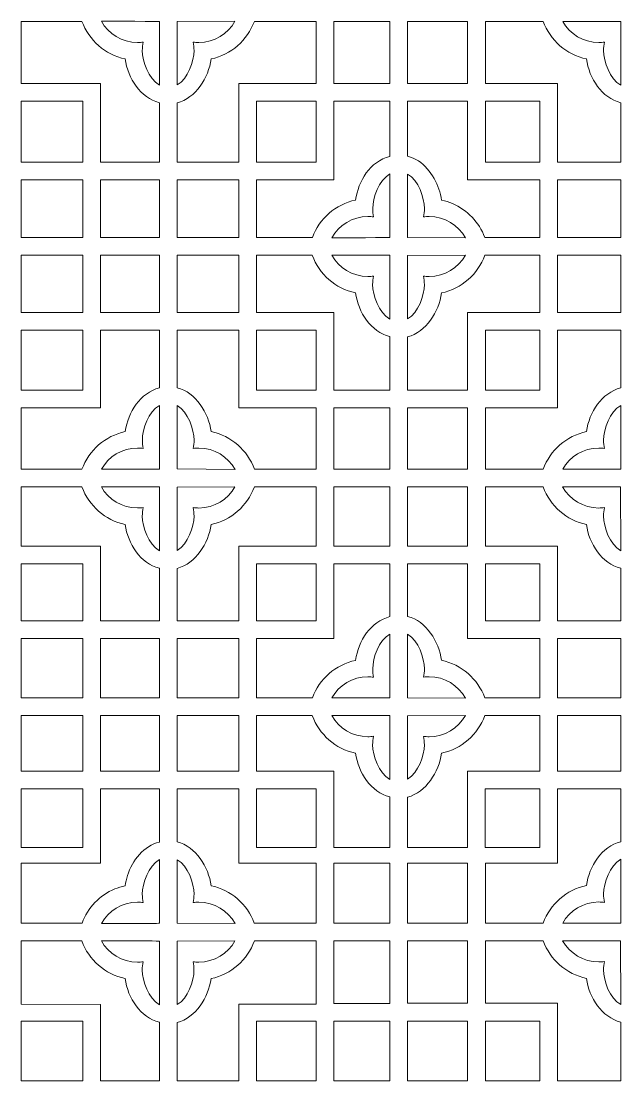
# Model space of a CAD drawing. Header units: centimetres. Extents: x -107 to 107, y -90 to 90.
# Drawn here: x 3.9 to 54.6, y -90.3 to -0.8 of the extents above; entities that cross this region are included whole.
import ezdxf

# ---------------------------------------------------------------- set-up
doc = ezdxf.new("R2010")
doc.units = ezdxf.units.CM
doc.header["$MEASUREMENT"] = 0
doc.layers.add('layer 1', color=7, linetype='Continuous')

msp = doc.modelspace()

# ---------------------------------------------------------------- linework, layer by layer
at = {"layer": 'layer 1', "color": 142, "lineweight": 9}
for points in [[(30.29266, -6.02659), (35.02568, -6.02659), (35.02568, -0.78161), (30.29266, -0.78161), (30.29266, -6.02659)], [(36.52558, -6.02686), (41.6001, -6.02686), (41.6001, -0.7817), (36.52558, -0.7817), (36.52558, -6.02686)], [(3.86762, -12.66977), (9.07476, -12.66977), (9.07476, -7.52691), (3.86762, -7.52691), (3.86762, -12.66977)], [(23.75954, -12.66977), (28.79382, -12.66977), (28.79382, -7.52765), (23.75954, -7.52765), (23.75954, -12.66977)], [(43.10045, -12.66985), (47.69481, -12.66985), (47.69481, -7.52755), (43.10045, -7.52755), (43.10045, -12.66985)], [(3.86762, -19.03969), (9.0721, -19.03969), (9.0721, -14.16947), (3.86762, -14.16947), (3.86762, -19.03969)], [(10.57866, -19.04077), (15.54996, -19.04077), (15.54996, -14.16947), (10.57866, -14.16947), (10.57866, -19.04077)], [(17.05002, -19.03945), (22.25914, -19.03945), (22.25914, -14.16947), (17.05002, -14.16947), (17.05002, -19.03945)], [(49.20138, -19.03969), (54.54672, -19.03969), (54.54672, -14.16947), (49.20138, -14.16947), (49.20138, -19.03969)], [(3.86762, -25.37309), (9.0721, -25.37309), (9.0721, -20.53961), (3.86762, -20.53961), (3.86762, -25.37309)], [(10.57505, -25.37361), (15.54951, -25.37361), (15.54951, -20.53907), (10.57505, -20.53907), (10.57505, -25.37361)], [(17.05002, -25.37309), (22.2545, -25.37309), (22.2545, -20.53961), (17.05002, -20.53961), (17.05002, -25.37309)], [(49.20138, -25.37309), (54.54646, -25.37309), (54.54646, -20.54033), (49.20138, -20.54033), (49.20138, -25.37309)], [(3.86762, -31.9471), (9.0721, -31.9471), (9.0721, -26.87268), (3.86762, -26.87268), (3.86762, -31.9471)], [(23.76106, -31.9465), (28.79306, -31.9465), (28.79306, -26.87242), (23.76106, -26.87242), (23.76106, -31.9465)], [(43.10044, -31.94638), (47.69482, -31.94638), (47.69482, -26.87266), (43.10044, -26.87266), (43.10044, -31.94638)], [(30.29319, -38.62521), (35.02563, -38.62521), (35.02563, -33.44775), (30.29319, -33.44775), (30.29319, -38.62521)], [(36.53255, -38.62521), (41.60081, -38.62521), (41.60081, -33.44665), (36.53255, -33.44665), (36.53255, -38.62521)], [(30.29373, -45.12909), (35.02563, -45.12909), (35.02563, -40.12483), (30.29373, -40.12483), (30.29373, -45.12909)], [(36.52559, -45.12909), (41.60009, -45.12909), (41.60009, -40.12325), (36.52559, -40.12325), (36.52559, -45.12909)], [(3.86762, -51.43531), (9.0721, -51.43531), (9.0721, -46.62871), (3.86762, -46.62871), (3.86762, -51.43531)], [(23.76106, -51.43604), (28.79434, -51.43604), (28.79434, -46.63014), (23.76106, -46.63014), (23.76106, -51.43604)], [(43.10045, -51.43531), (47.69753, -51.43531), (47.69753, -46.62887), (43.10045, -46.62887), (43.10045, -51.43531)], [(3.86762, -57.94188), (9.0721, -57.94188), (9.0721, -52.93816), (3.86762, -52.93816), (3.86762, -57.94188)], [(10.57866, -57.94188), (15.54996, -57.94188), (15.54996, -52.93494), (10.57866, -52.93494), (10.57866, -57.94188)], [(17.05002, -57.94402), (22.2591, -57.94402), (22.2591, -52.9355), (17.05002, -52.9355), (17.05002, -57.94402)], [(49.20138, -57.94402), (54.5469, -57.94402), (54.5469, -52.9355), (49.20138, -52.9355), (49.20138, -57.94402)], [(3.86762, -64.13262), (9.0721, -64.13262), (9.0721, -59.4415), (3.86762, -59.4415), (3.86762, -64.13262)], [(10.57475, -64.13208), (15.55023, -64.13208), (15.55023, -59.4415), (10.57475, -59.4415), (10.57475, -64.13208)], [(17.05002, -64.13211), (22.25906, -64.13211), (22.25906, -59.44203), (17.05002, -59.44203), (17.05002, -64.13211)], [(49.20138, -64.13291), (54.5469, -64.13291), (54.5469, -59.44149), (49.20138, -59.44149), (49.20138, -64.13291)], [(3.86789, -70.60481), (9.07209, -70.60481), (9.07209, -65.63223), (3.86789, -65.63223), (3.86789, -70.60481)], [(23.76106, -70.60488), (28.79434, -70.60488), (28.79434, -65.63224), (23.76106, -65.63224), (23.76106, -70.60488)], [(43.10019, -70.6038), (47.69481, -70.6038), (47.69481, -65.63208), (43.10019, -65.63208), (43.10019, -70.6038)], [(30.29318, -76.98231), (35.02602, -76.98231), (35.02602, -71.90451), (30.29318, -71.90451), (30.29318, -76.98231)], [(36.52612, -76.98246), (41.6001, -76.98246), (41.6001, -71.90462), (36.52612, -71.90462), (36.52612, -76.98246)], [(30.29319, -83.76365), (35.02601, -83.76365), (35.02601, -78.47855), (30.29319, -78.47855), (30.29319, -83.76365)], [(36.52558, -83.76242), (41.6001, -83.76242), (41.6001, -78.48208), (36.52558, -78.48208), (36.52558, -83.76242)], [(3.86682, -90.31034), (9.0721, -90.31034), (9.0721, -85.26322), (3.86682, -85.26322), (3.86682, -90.31034)], [(23.76106, -90.3098), (28.79434, -90.3098), (28.79434, -85.26258), (23.76106, -85.26258), (23.76106, -90.3098)], [(30.29319, -90.30926), (35.02601, -90.30926), (35.02601, -85.2623), (30.29319, -85.2623), (30.29319, -90.30926)], [(36.52612, -90.31034), (41.6001, -90.31034), (41.6001, -85.26312), (36.52612, -85.26312), (36.52612, -90.31034)], [(43.10057, -90.30926), (47.69481, -90.30926), (47.69481, -85.26258), (43.10057, -85.26258), (43.10057, -90.30926)]]:
    msp.add_lwpolyline(points, close=True, dxfattribs=at)
for points, knots in [([(15.55286, -7.64858), (13.94534, -7.23145), (12.88802, -5.61151), (12.65101, -3.95107), (12.65101, -3.95107), (10.96035, -3.59134), (9.58563, -2.37724), (9.00065, -0.78197), (9.00065, -0.78197), (9.00065, -0.78197), (3.86762, -0.78197), (3.86762, -0.78197), (3.86762, -0.78197), (3.86762, -0.78197), (3.86762, -6.02686), (3.86762, -6.02686), (3.86762, -6.02686), (3.86762, -6.02686), (10.5701, -6.02723), (10.5701, -6.02723), (10.5701, -6.02723), (10.5701, -6.02723), (10.57504, -12.66959), (10.57504, -12.66959), (10.57504, -12.66959), (10.57504, -12.66959), (15.55051, -12.66959), (15.55051, -12.66959), (15.55051, -12.66959), (15.55051, -12.66959), (15.55286, -7.64858), (15.55286, -7.64858)], [0, 0, 0, 0, 0.11111111, 0.11111111, 0.11111111, 0.11111111, 0.22222222, 0.22222222, 0.22222222, 0.22222222, 0.33333333, 0.33333333, 0.33333333, 0.33333333, 0.44444444, 0.44444444, 0.44444444, 0.44444444, 0.55555556, 0.55555556, 0.55555556, 0.55555556, 0.66666667, 0.66666667, 0.66666667, 0.66666667, 0.77777778, 0.77777778, 0.77777778, 0.77777778, 1, 1, 1, 1]), ([(10.64203, -0.77077), (15.5463, -0.77592), (15.5463, -0.77592), (15.5463, -0.77592), (15.5463, -0.77592), (15.5463, -0.77592), (15.55701, -6.16715), (15.55701, -6.16715), (15.55701, -6.16715), (14.62179, -5.63744), (14.10024, -4.16792), (14.10024, -3.23846), (14.10024, -3.23846), (14.10024, -2.99521), (14.12509, -2.75775), (14.17235, -2.52845), (14.17235, -2.52845), (14.01668, -2.54963), (13.85777, -2.56057), (13.69631, -2.56057), (13.69631, -2.56057), (12.38117, -2.56057), (11.24009, -1.84355), (10.64203, -0.77077)], [0, 0, 0, 0, 0.14285714, 0.14285714, 0.14285714, 0.14285714, 0.28571429, 0.28571429, 0.28571429, 0.28571429, 0.42857143, 0.42857143, 0.42857143, 0.42857143, 0.57142857, 0.57142857, 0.57142857, 0.57142857, 0.71428571, 0.71428571, 0.71428571, 0.71428571, 1, 1, 1, 1]), ([(23.57343, -0.78145), (23.57343, -0.78145), (28.79319, -0.78197), (28.79319, -0.78197), (28.79319, -0.78197), (28.79319, -0.78197), (28.79434, -6.0267), (28.79434, -6.0267), (28.79434, -6.0267), (28.79434, -6.0267), (22.25677, -6.02766), (22.25677, -6.02766), (22.25677, -6.02766), (22.25677, -6.02766), (22.25963, -12.66977), (22.25963, -12.66977), (22.25963, -12.66977), (22.25963, -12.66977), (17.05002, -12.66977), (17.05002, -12.66977), (17.05002, -12.66977), (17.05002, -12.66977), (17.05002, -7.66332), (17.05002, -7.66332), (17.05002, -7.66332), (18.62616, -7.25989), (19.69568, -5.53873), (19.92195, -3.95356), (19.92195, -3.95356), (21.6135, -3.59364), (22.98894, -2.37797), (23.57343, -0.78145)], [0, 0, 0, 0, 0.11111111, 0.11111111, 0.11111111, 0.11111111, 0.22222222, 0.22222222, 0.22222222, 0.22222222, 0.33333333, 0.33333333, 0.33333333, 0.33333333, 0.44444444, 0.44444444, 0.44444444, 0.44444444, 0.55555556, 0.55555556, 0.55555556, 0.55555556, 0.66666667, 0.66666667, 0.66666667, 0.66666667, 0.77777778, 0.77777778, 0.77777778, 0.77777778, 1, 1, 1, 1]), ([(17.05287, -6.14965), (17.05286, -0.79304), (17.05286, -0.79304), (17.05286, -0.79304), (17.05286, -0.79304), (17.05286, -0.79304), (21.93723, -0.762), (21.93723, -0.762), (21.93723, -0.762), (21.33956, -1.83616), (20.19281, -2.56306), (18.87665, -2.56306), (18.87665, -2.56306), (18.71519, -2.56306), (18.55628, -2.55212), (18.40061, -2.53094), (18.40061, -2.53094), (18.44787, -2.76024), (18.47272, -2.99771), (18.47272, -3.24095), (18.47272, -3.24095), (18.47272, -4.15382), (17.96585, -5.6049), (17.05287, -6.14965)], [0, 0, 0, 0, 0.14285714, 0.14285714, 0.14285714, 0.14285714, 0.28571429, 0.28571429, 0.28571429, 0.28571429, 0.42857143, 0.42857143, 0.42857143, 0.42857143, 0.57142857, 0.57142857, 0.57142857, 0.57142857, 0.71428571, 0.71428571, 0.71428571, 0.71428571, 1, 1, 1, 1]), ([(54.54673, -7.65148), (52.93921, -7.23435), (51.88454, -5.61501), (51.64753, -3.95457), (51.64753, -3.95457), (49.95563, -3.59458), (48.57998, -2.37847), (47.99571, -0.78145), (47.99571, -0.78145), (47.99571, -0.78145), (43.10044, -0.7816), (43.10044, -0.7816), (43.10044, -0.7816), (43.10044, -0.7816), (43.10044, -6.02809), (43.10044, -6.02809), (43.10044, -6.02809), (43.10044, -6.02809), (49.1971, -6.02663), (49.1971, -6.02663), (49.1971, -6.02663), (49.20318, -8.2409), (49.19914, -10.45553), (49.19745, -12.66985), (49.19745, -12.66985), (49.19745, -12.66985), (54.54673, -12.66985), (54.54673, -12.66985), (54.54673, -12.66985), (54.54673, -12.66985), (54.54673, -7.65148), (54.54673, -7.65148)], [0, 0, 0, 0, 0.11111111, 0.11111111, 0.11111111, 0.11111111, 0.22222222, 0.22222222, 0.22222222, 0.22222222, 0.33333333, 0.33333333, 0.33333333, 0.33333333, 0.44444444, 0.44444444, 0.44444444, 0.44444444, 0.55555556, 0.55555556, 0.55555556, 0.55555556, 0.66666667, 0.66666667, 0.66666667, 0.66666667, 0.77777778, 0.77777778, 0.77777778, 0.77777778, 1, 1, 1, 1]), ([(49.63855, -0.77427), (54.54282, -0.77942), (54.54282, -0.77942), (54.54282, -0.77942), (54.54282, -0.77942), (54.54282, -0.77942), (54.55353, -6.17065), (54.55353, -6.17065), (54.55353, -6.17065), (53.61831, -5.64094), (53.09676, -4.17142), (53.09676, -3.24196), (53.09676, -3.24196), (53.09676, -2.99871), (53.12161, -2.76125), (53.16887, -2.53195), (53.16887, -2.53195), (53.0132, -2.55313), (52.85429, -2.56407), (52.69283, -2.56407), (52.69283, -2.56407), (51.37769, -2.56407), (50.23661, -1.84705), (49.63855, -0.77427)], [0, 0, 0, 0, 0.14285714, 0.14285714, 0.14285714, 0.14285714, 0.28571429, 0.28571429, 0.28571429, 0.28571429, 0.42857143, 0.42857143, 0.42857143, 0.42857143, 0.57142857, 0.57142857, 0.57142857, 0.57142857, 0.71428571, 0.71428571, 0.71428571, 0.71428571, 1, 1, 1, 1]), ([(35.02656, -12.184), (33.34866, -12.63266), (32.36253, -14.25589), (32.13073, -15.87987), (32.13073, -15.87987), (30.4436, -16.23885), (29.07088, -17.4491), (28.48382, -19.03945), (28.48382, -19.03945), (28.48382, -19.03945), (23.76106, -19.03945), (23.76106, -19.03945), (23.76106, -19.03945), (23.76106, -19.03945), (23.76106, -14.16947), (23.76106, -14.16947), (23.76106, -14.16947), (23.76106, -14.16947), (30.29341, -14.16985), (30.29341, -14.16985), (30.29341, -14.16985), (30.29341, -14.16985), (30.29318, -7.52701), (30.29318, -7.52701), (30.29318, -7.52701), (30.29318, -7.52701), (35.02675, -7.52701), (35.02675, -7.52701), (35.02675, -7.52701), (35.02675, -7.52701), (35.02656, -12.184), (35.02656, -12.184)], [0, 0, 0, 0, 0.11111111, 0.11111111, 0.11111111, 0.11111111, 0.22222222, 0.22222222, 0.22222222, 0.22222222, 0.33333333, 0.33333333, 0.33333333, 0.33333333, 0.44444444, 0.44444444, 0.44444444, 0.44444444, 0.55555556, 0.55555556, 0.55555556, 0.55555556, 0.66666667, 0.66666667, 0.66666667, 0.66666667, 0.77777778, 0.77777778, 0.77777778, 0.77777778, 1, 1, 1, 1]), ([(41.6001, -14.17581), (41.6001, -14.17581), (41.6001, -7.52765), (41.6001, -7.52765), (41.6001, -7.52765), (41.6001, -7.52765), (36.52586, -7.52765), (36.52586, -7.52765), (36.52586, -7.52765), (36.52586, -7.52765), (36.52586, -12.16762), (36.52586, -12.16762), (36.52586, -12.16762), (37.85122, -12.50632), (38.76402, -13.72877), (39.18133, -14.9617), (39.18133, -14.9617), (39.18133, -14.9617), (39.18133, -14.96171), (39.18133, -14.96171), (39.18133, -14.96171), (39.28402, -15.2651), (39.35833, -15.57374), (39.40167, -15.87738), (39.40167, -15.87738), (39.7206, -15.94524), (40.02826, -16.04351), (40.32153, -16.16903), (40.32153, -16.16903), (41.58038, -16.7078), (42.57357, -17.74842), (43.04934, -19.03916), (43.04934, -19.03916), (43.04934, -19.03916), (47.69448, -19.03862), (47.69448, -19.03862), (47.69448, -19.03862), (47.69448, -19.03862), (47.69448, -14.17041), (47.69448, -14.17041), (47.69448, -14.17041), (47.69448, -14.17041), (41.6001, -14.17581), (41.6001, -14.17581)], [0, 0, 0, 0, 0.08333333, 0.08333333, 0.08333333, 0.08333333, 0.16666667, 0.16666667, 0.16666667, 0.16666667, 0.25, 0.25, 0.25, 0.25, 0.33333333, 0.33333333, 0.33333333, 0.33333333, 0.41666667, 0.41666667, 0.41666667, 0.41666667, 0.5, 0.5, 0.5, 0.5, 0.58333333, 0.58333333, 0.58333333, 0.58333333, 0.66666667, 0.66666667, 0.66666667, 0.66666667, 0.75, 0.75, 0.75, 0.75, 0.83333333, 0.83333333, 0.83333333, 0.83333333, 1, 1, 1, 1]), ([(30.12175, -19.06017), (35.02602, -19.05502), (35.02602, -19.05502), (35.02602, -19.05502), (35.02602, -19.05502), (35.02602, -19.05502), (35.03673, -13.66379), (35.03673, -13.66379), (35.03673, -13.66379), (34.10151, -14.1935), (33.57996, -15.66302), (33.57996, -16.59248), (33.57996, -16.59248), (33.57996, -16.83573), (33.60481, -17.07319), (33.65207, -17.30249), (33.65207, -17.30249), (33.4964, -17.28131), (33.33749, -17.27037), (33.17603, -17.27037), (33.17603, -17.27037), (31.86089, -17.27037), (30.71981, -17.98739), (30.12175, -19.06017)], [0, 0, 0, 0, 0.14285714, 0.14285714, 0.14285714, 0.14285714, 0.28571429, 0.28571429, 0.28571429, 0.28571429, 0.42857143, 0.42857143, 0.42857143, 0.42857143, 0.57142857, 0.57142857, 0.57142857, 0.57142857, 0.71428571, 0.71428571, 0.71428571, 0.71428571, 1, 1, 1, 1]), ([(36.53259, -13.68129), (36.53258, -19.0379), (36.53258, -19.0379), (36.53258, -19.0379), (36.53258, -19.0379), (36.53258, -19.0379), (41.41695, -19.06894), (41.41695, -19.06894), (41.41695, -19.06894), (40.81928, -17.99478), (39.67253, -17.26788), (38.35637, -17.26788), (38.35637, -17.26788), (38.19491, -17.26788), (38.036, -17.27882), (37.88033, -17.3), (37.88033, -17.3), (37.92759, -17.0707), (37.95244, -16.83323), (37.95244, -16.58999), (37.95244, -16.58999), (37.95244, -15.67712), (37.44557, -14.22604), (36.53259, -13.68129)], [0, 0, 0, 0, 0.14285714, 0.14285714, 0.14285714, 0.14285714, 0.28571429, 0.28571429, 0.28571429, 0.28571429, 0.42857143, 0.42857143, 0.42857143, 0.42857143, 0.57142857, 0.57142857, 0.57142857, 0.57142857, 0.71428571, 0.71428571, 0.71428571, 0.71428571, 1, 1, 1, 1]), ([(28.47068, -20.54018), (29.0516, -22.14505), (30.42891, -23.36269), (32.12645, -23.72389), (32.12645, -23.72389), (32.36346, -25.38433), (33.4185, -27.00373), (35.02602, -27.42086), (35.02602, -27.42086), (35.02602, -27.42086), (35.02602, -31.94677), (35.02602, -31.94677), (35.02602, -31.94677), (35.02602, -31.94677), (30.29318, -31.94677), (30.29318, -31.94677), (30.29318, -31.94677), (30.29318, -31.94677), (30.29318, -25.37218), (30.29318, -25.37218), (30.29318, -25.37218), (30.29318, -25.37218), (23.76106, -25.37309), (23.76106, -25.37309), (23.76106, -25.37309), (23.76106, -25.37309), (23.76106, -20.54018), (23.76106, -20.54018), (23.76106, -20.54018), (23.76106, -20.54018), (28.47068, -20.54018), (28.47068, -20.54018)], [0, 0, 0, 0, 0.11111111, 0.11111111, 0.11111111, 0.11111111, 0.22222222, 0.22222222, 0.22222222, 0.22222222, 0.33333333, 0.33333333, 0.33333333, 0.33333333, 0.44444444, 0.44444444, 0.44444444, 0.44444444, 0.55555556, 0.55555556, 0.55555556, 0.55555556, 0.66666667, 0.66666667, 0.66666667, 0.66666667, 0.77777778, 0.77777778, 0.77777778, 0.77777778, 1, 1, 1, 1]), ([(30.11747, -20.54359), (35.02174, -20.54874), (35.02174, -20.54874), (35.02174, -20.54874), (35.02174, -20.54874), (35.02174, -20.54874), (35.03245, -25.93997), (35.03245, -25.93997), (35.03245, -25.93997), (34.09723, -25.41026), (33.57568, -23.94074), (33.57568, -23.01128), (33.57568, -23.01128), (33.57568, -22.76803), (33.60053, -22.53057), (33.64779, -22.30127), (33.64779, -22.30127), (33.49212, -22.32245), (33.33321, -22.33339), (33.17175, -22.33339), (33.17175, -22.33339), (31.85661, -22.33339), (30.71553, -21.61637), (30.11747, -20.54359)], [0, 0, 0, 0, 0.14285714, 0.14285714, 0.14285714, 0.14285714, 0.28571429, 0.28571429, 0.28571429, 0.28571429, 0.42857143, 0.42857143, 0.42857143, 0.42857143, 0.57142857, 0.57142857, 0.57142857, 0.57142857, 0.71428571, 0.71428571, 0.71428571, 0.71428571, 1, 1, 1, 1]), ([(36.52831, -27.43614), (38.10445, -27.03271), (39.17112, -25.31155), (39.39739, -23.72638), (39.39739, -23.72638), (41.09581, -23.36499), (42.47553, -22.14092), (43.05593, -20.53482), (43.05593, -20.53482), (43.05593, -20.53482), (47.69482, -20.54033), (47.69482, -20.54033), (47.69482, -20.54033), (47.69482, -20.54033), (47.69482, -25.37253), (47.69482, -25.37253), (47.69482, -25.37253), (47.69482, -25.37253), (41.59983, -25.37254), (41.59983, -25.37254), (41.59983, -25.37254), (41.59983, -25.37254), (41.59354, -31.9467), (41.59354, -31.9467), (41.59354, -31.9467), (41.59354, -31.9467), (36.52558, -31.9467), (36.52558, -31.9467), (36.52558, -31.9467), (36.52558, -31.9467), (36.52558, -27.43614), (36.52558, -27.43614)], [0, 0, 0, 0, 0.11111111, 0.11111111, 0.11111111, 0.11111111, 0.22222222, 0.22222222, 0.22222222, 0.22222222, 0.33333333, 0.33333333, 0.33333333, 0.33333333, 0.44444444, 0.44444444, 0.44444444, 0.44444444, 0.55555556, 0.55555556, 0.55555556, 0.55555556, 0.66666667, 0.66666667, 0.66666667, 0.66666667, 0.77777778, 0.77777778, 0.77777778, 0.77777778, 1, 1, 1, 1]), ([(36.52831, -25.92247), (36.5283, -20.56586), (36.5283, -20.56586), (36.5283, -20.56586), (36.5283, -20.56586), (36.5283, -20.56586), (41.41267, -20.53482), (41.41267, -20.53482), (41.41267, -20.53482), (40.815, -21.60898), (39.66825, -22.33588), (38.35209, -22.33588), (38.35209, -22.33588), (38.19063, -22.33588), (38.03172, -22.32494), (37.87605, -22.30376), (37.87605, -22.30376), (37.92331, -22.53306), (37.94816, -22.77053), (37.94816, -23.01377), (37.94816, -23.01377), (37.94816, -23.92664), (37.44129, -25.37772), (36.52831, -25.92247)], [0, 0, 0, 0, 0.14285714, 0.14285714, 0.14285714, 0.14285714, 0.28571429, 0.28571429, 0.28571429, 0.28571429, 0.42857143, 0.42857143, 0.42857143, 0.42857143, 0.57142857, 0.57142857, 0.57142857, 0.57142857, 0.71428571, 0.71428571, 0.71428571, 0.71428571, 1, 1, 1, 1]), ([(15.54993, -31.7522), (15.54993, -31.7522), (15.54993, -26.87241), (15.54993, -26.87241), (15.54993, -26.87241), (15.54993, -26.87241), (10.57866, -26.87241), (10.57866, -26.87241), (10.57866, -26.87241), (10.57866, -26.87241), (10.5808, -33.44683), (10.5808, -33.44683), (10.5808, -33.44683), (10.5808, -33.44683), (3.86762, -33.44666), (3.86762, -33.44666), (3.86762, -33.44666), (3.86762, -33.44666), (3.86762, -38.62521), (3.86762, -38.62521), (3.86762, -38.62521), (3.86762, -38.62521), (9.00188, -38.62521), (9.00188, -38.62521), (9.00188, -38.62521), (9.58527, -37.02615), (10.96184, -35.80821), (12.65522, -35.44791), (12.65522, -35.44791), (12.89223, -33.78747), (13.94241, -32.16933), (15.54993, -31.7522)], [0, 0, 0, 0, 0.11111111, 0.11111111, 0.11111111, 0.11111111, 0.22222222, 0.22222222, 0.22222222, 0.22222222, 0.33333333, 0.33333333, 0.33333333, 0.33333333, 0.44444444, 0.44444444, 0.44444444, 0.44444444, 0.55555556, 0.55555556, 0.55555556, 0.55555556, 0.66666667, 0.66666667, 0.66666667, 0.66666667, 0.77777778, 0.77777778, 0.77777778, 0.77777778, 1, 1, 1, 1]), ([(17.05002, -31.73566), (17.05002, -31.73566), (17.05002, -26.87268), (17.05002, -26.87268), (17.05002, -26.87268), (17.05002, -26.87268), (22.25919, -26.87268), (22.25919, -26.87268), (22.25919, -26.87268), (22.25919, -26.87268), (22.25878, -33.44696), (22.25878, -33.44696), (22.25878, -33.44696), (22.25878, -33.44696), (28.79318, -33.44961), (28.79318, -33.44961), (28.79318, -33.44961), (28.79318, -33.44961), (28.79318, -38.62521), (28.79318, -38.62521), (28.79318, -38.62521), (28.79318, -38.62521), (23.5797, -38.62317), (23.5797, -38.62317), (23.5797, -38.62317), (22.99639, -37.02386), (21.61971, -35.80577), (19.92616, -35.44542), (19.92616, -35.44542), (19.69989, -33.86025), (18.62616, -32.13909), (17.05002, -31.73566)], [0, 0, 0, 0, 0.11111111, 0.11111111, 0.11111111, 0.11111111, 0.22222222, 0.22222222, 0.22222222, 0.22222222, 0.33333333, 0.33333333, 0.33333333, 0.33333333, 0.44444444, 0.44444444, 0.44444444, 0.44444444, 0.55555556, 0.55555556, 0.55555556, 0.55555556, 0.66666667, 0.66666667, 0.66666667, 0.66666667, 0.77777778, 0.77777778, 0.77777778, 0.77777778, 1, 1, 1, 1]), ([(49.20138, -26.87322), (49.20138, -26.87322), (54.54669, -26.87322), (54.54669, -26.87322), (54.54669, -26.87322), (54.54669, -26.87322), (54.54941, -31.75157), (54.54941, -31.75157), (54.54941, -31.75157), (52.94189, -32.1687), (51.88457, -33.78864), (51.64756, -35.44908), (51.64756, -35.44908), (49.95532, -35.80914), (48.57945, -37.02568), (47.99539, -38.62317), (47.99539, -38.62317), (47.99539, -38.62317), (43.10072, -38.62333), (43.10072, -38.62333), (43.10072, -38.62333), (43.10072, -38.62333), (43.10072, -33.44866), (43.10072, -33.44866), (43.10072, -33.44866), (43.10072, -33.44866), (49.19764, -33.4473), (49.19764, -33.4473), (49.19764, -33.4473), (49.19764, -33.4473), (49.20138, -26.87322), (49.20138, -26.87322)], [0, 0, 0, 0, 0.11111111, 0.11111111, 0.11111111, 0.11111111, 0.22222222, 0.22222222, 0.22222222, 0.22222222, 0.33333333, 0.33333333, 0.33333333, 0.33333333, 0.44444444, 0.44444444, 0.44444444, 0.44444444, 0.55555556, 0.55555556, 0.55555556, 0.55555556, 0.66666667, 0.66666667, 0.66666667, 0.66666667, 0.77777778, 0.77777778, 0.77777778, 0.77777778, 1, 1, 1, 1]), ([(10.64624, -38.62821), (15.55051, -38.62306), (15.55051, -38.62306), (15.55051, -38.62306), (15.55051, -38.62306), (15.55051, -38.62306), (15.56122, -33.23183), (15.56122, -33.23183), (15.56122, -33.23183), (14.626, -33.76154), (14.10445, -35.23106), (14.10445, -36.16052), (14.10445, -36.16052), (14.10445, -36.40377), (14.1293, -36.64123), (14.17656, -36.87053), (14.17656, -36.87053), (14.02089, -36.84935), (13.86198, -36.83841), (13.70052, -36.83841), (13.70052, -36.83841), (12.38538, -36.83841), (11.2443, -37.55543), (10.64624, -38.62821)], [0, 0, 0, 0, 0.14285714, 0.14285714, 0.14285714, 0.14285714, 0.28571429, 0.28571429, 0.28571429, 0.28571429, 0.42857143, 0.42857143, 0.42857143, 0.42857143, 0.57142857, 0.57142857, 0.57142857, 0.57142857, 0.71428571, 0.71428571, 0.71428571, 0.71428571, 1, 1, 1, 1]), ([(17.05708, -33.24933), (17.05707, -38.60594), (17.05707, -38.60594), (17.05707, -38.60594), (17.05707, -38.60594), (17.05707, -38.60594), (21.94144, -38.63698), (21.94144, -38.63698), (21.94144, -38.63698), (21.34377, -37.56282), (20.19702, -36.83592), (18.88086, -36.83592), (18.88086, -36.83592), (18.7194, -36.83592), (18.56049, -36.84686), (18.40482, -36.86804), (18.40482, -36.86804), (18.45208, -36.63874), (18.47693, -36.40127), (18.47693, -36.15803), (18.47693, -36.15803), (18.47693, -35.24516), (17.97006, -33.79408), (17.05708, -33.24933)], [0, 0, 0, 0, 0.14285714, 0.14285714, 0.14285714, 0.14285714, 0.28571429, 0.28571429, 0.28571429, 0.28571429, 0.42857143, 0.42857143, 0.42857143, 0.42857143, 0.57142857, 0.57142857, 0.57142857, 0.57142857, 0.71428571, 0.71428571, 0.71428571, 0.71428571, 1, 1, 1, 1]), ([(49.63858, -38.62938), (54.54285, -38.62423), (54.54285, -38.62423), (54.54285, -38.62423), (54.54285, -38.62423), (54.54285, -38.62423), (54.55356, -33.233), (54.55356, -33.233), (54.55356, -33.233), (53.61834, -33.76271), (53.09679, -35.23223), (53.09679, -36.16169), (53.09679, -36.16169), (53.09679, -36.40494), (53.12164, -36.6424), (53.1689, -36.8717), (53.1689, -36.8717), (53.01323, -36.85052), (52.85432, -36.83958), (52.69286, -36.83958), (52.69286, -36.83958), (51.37772, -36.83958), (50.23664, -37.5566), (49.63858, -38.62938)], [0, 0, 0, 0, 0.14285714, 0.14285714, 0.14285714, 0.14285714, 0.28571429, 0.28571429, 0.28571429, 0.28571429, 0.42857143, 0.42857143, 0.42857143, 0.42857143, 0.57142857, 0.57142857, 0.57142857, 0.57142857, 0.71428571, 0.71428571, 0.71428571, 0.71428571, 1, 1, 1, 1]), ([(15.55279, -46.98944), (15.55279, -46.98944), (15.54346, -51.43604), (15.54346, -51.43604), (15.54346, -51.43604), (15.54346, -51.43604), (10.57866, -51.43604), (10.57866, -51.43604), (10.57866, -51.43604), (10.57866, -51.43604), (10.57866, -45.12878), (10.57866, -45.12878), (10.57866, -45.12878), (10.57866, -45.12878), (3.8671, -45.12855), (3.8671, -45.12855), (3.8671, -45.12855), (3.8671, -45.12855), (3.86735, -40.12308), (3.86735, -40.12308), (3.86735, -40.12308), (3.86735, -40.12308), (9.00073, -40.12314), (9.00073, -40.12314), (9.00073, -40.12314), (9.5859, -41.71802), (10.96057, -42.93227), (12.65094, -43.29193), (12.65094, -43.29193), (12.88795, -44.95237), (13.94527, -46.57231), (15.55279, -46.98944)], [0, 0, 0, 0, 0.11111111, 0.11111111, 0.11111111, 0.11111111, 0.22222222, 0.22222222, 0.22222222, 0.22222222, 0.33333333, 0.33333333, 0.33333333, 0.33333333, 0.44444444, 0.44444444, 0.44444444, 0.44444444, 0.55555556, 0.55555556, 0.55555556, 0.55555556, 0.66666667, 0.66666667, 0.66666667, 0.66666667, 0.77777778, 0.77777778, 0.77777778, 0.77777778, 1, 1, 1, 1]), ([(10.64196, -40.11163), (15.54623, -40.11678), (15.54623, -40.11678), (15.54623, -40.11678), (15.54623, -40.11678), (15.54623, -40.11678), (15.55694, -45.50801), (15.55694, -45.50801), (15.55694, -45.50801), (14.62172, -44.9783), (14.10017, -43.50878), (14.10017, -42.57932), (14.10017, -42.57932), (14.10017, -42.33607), (14.12502, -42.09861), (14.17228, -41.86931), (14.17228, -41.86931), (14.01661, -41.89049), (13.8577, -41.90143), (13.69624, -41.90143), (13.69624, -41.90143), (12.3811, -41.90143), (11.24002, -41.18441), (10.64196, -40.11163)], [0, 0, 0, 0, 0.14285714, 0.14285714, 0.14285714, 0.14285714, 0.28571429, 0.28571429, 0.28571429, 0.28571429, 0.42857143, 0.42857143, 0.42857143, 0.42857143, 0.57142857, 0.57142857, 0.57142857, 0.57142857, 0.71428571, 0.71428571, 0.71428571, 0.71428571, 1, 1, 1, 1]), ([(17.05002, -47.00418), (17.05002, -47.00418), (17.05002, -51.43531), (17.05002, -51.43531), (17.05002, -51.43531), (17.05002, -51.43531), (22.2545, -51.43531), (22.2545, -51.43531), (22.2545, -51.43531), (22.2545, -51.43531), (22.25905, -45.12871), (22.25905, -45.12871), (22.25905, -45.12871), (22.25905, -45.12871), (28.79434, -45.12963), (28.79434, -45.12963), (28.79434, -45.12963), (28.79434, -45.12963), (28.79434, -40.12321), (28.79434, -40.12321), (28.79434, -40.12321), (28.79434, -40.12321), (23.57304, -40.12314), (23.57304, -40.12314), (23.57304, -40.12314), (22.98837, -41.71926), (21.61313, -42.93457), (19.92188, -43.29442), (19.92188, -43.29442), (19.69561, -44.87959), (18.62616, -46.60075), (17.05002, -47.00418)], [0, 0, 0, 0, 0.11111111, 0.11111111, 0.11111111, 0.11111111, 0.22222222, 0.22222222, 0.22222222, 0.22222222, 0.33333333, 0.33333333, 0.33333333, 0.33333333, 0.44444444, 0.44444444, 0.44444444, 0.44444444, 0.55555556, 0.55555556, 0.55555556, 0.55555556, 0.66666667, 0.66666667, 0.66666667, 0.66666667, 0.77777778, 0.77777778, 0.77777778, 0.77777778, 1, 1, 1, 1]), ([(17.0528, -45.49051), (17.05279, -40.1339), (17.05279, -40.1339), (17.05279, -40.1339), (17.05279, -40.1339), (17.05279, -40.1339), (21.93716, -40.10286), (21.93716, -40.10286), (21.93716, -40.10286), (21.33949, -41.17702), (20.19274, -41.90392), (18.87658, -41.90392), (18.87658, -41.90392), (18.71512, -41.90392), (18.55621, -41.89298), (18.40054, -41.8718), (18.40054, -41.8718), (18.4478, -42.1011), (18.47265, -42.33857), (18.47265, -42.58181), (18.47265, -42.58181), (18.47265, -43.49468), (17.96578, -44.94576), (17.0528, -45.49051)], [0, 0, 0, 0, 0.14285714, 0.14285714, 0.14285714, 0.14285714, 0.28571429, 0.28571429, 0.28571429, 0.28571429, 0.42857143, 0.42857143, 0.42857143, 0.42857143, 0.57142857, 0.57142857, 0.57142857, 0.57142857, 0.71428571, 0.71428571, 0.71428571, 0.71428571, 1, 1, 1, 1]), ([(54.54513, -46.99061), (54.54513, -46.99061), (54.54638, -51.43531), (54.54638, -51.43531), (54.54638, -51.43531), (54.54638, -51.43531), (49.1969, -51.43518), (49.1969, -51.43518), (49.1969, -51.43518), (49.1969, -51.43518), (49.19763, -45.12711), (49.19763, -45.12711), (49.19763, -45.12711), (49.19763, -45.12711), (43.10044, -45.1295), (43.10044, -45.1295), (43.10044, -45.1295), (43.10044, -45.1295), (43.10044, -40.1238), (43.10044, -40.1238), (43.10044, -40.1238), (43.10044, -40.1238), (47.99262, -40.12314), (47.99262, -40.12314), (47.99262, -40.12314), (48.57755, -41.71861), (49.9525, -42.93335), (51.64328, -43.2931), (51.64328, -43.2931), (51.88029, -44.95354), (52.93761, -46.57348), (54.54513, -46.99061)], [0, 0, 0, 0, 0.11111111, 0.11111111, 0.11111111, 0.11111111, 0.22222222, 0.22222222, 0.22222222, 0.22222222, 0.33333333, 0.33333333, 0.33333333, 0.33333333, 0.44444444, 0.44444444, 0.44444444, 0.44444444, 0.55555556, 0.55555556, 0.55555556, 0.55555556, 0.66666667, 0.66666667, 0.66666667, 0.66666667, 0.77777778, 0.77777778, 0.77777778, 0.77777778, 1, 1, 1, 1]), ([(49.6343, -40.1128), (54.53857, -40.11795), (54.53857, -40.11795), (54.53857, -40.11795), (54.53857, -40.11795), (54.53857, -40.11795), (54.54928, -45.50918), (54.54928, -45.50918), (54.54928, -45.50918), (53.61406, -44.97947), (53.09251, -43.50995), (53.09251, -42.58049), (53.09251, -42.58049), (53.09251, -42.33724), (53.11736, -42.09978), (53.16462, -41.87048), (53.16462, -41.87048), (53.00895, -41.89166), (52.85004, -41.9026), (52.68858, -41.9026), (52.68858, -41.9026), (51.37344, -41.9026), (50.23236, -41.18558), (49.6343, -40.1128)], [0, 0, 0, 0, 0.14285714, 0.14285714, 0.14285714, 0.14285714, 0.28571429, 0.28571429, 0.28571429, 0.28571429, 0.42857143, 0.42857143, 0.42857143, 0.42857143, 0.57142857, 0.57142857, 0.57142857, 0.57142857, 0.71428571, 0.71428571, 0.71428571, 0.71428571, 1, 1, 1, 1]), ([(30.29341, -52.9352), (30.29341, -52.9352), (23.76106, -52.93561), (23.76106, -52.93561), (23.76106, -52.93561), (23.76106, -52.93561), (23.76106, -57.94161), (23.76106, -57.94161), (23.76106, -57.94161), (23.76106, -57.94161), (28.48185, -57.94161), (28.48185, -57.94161), (28.48185, -57.94161), (29.06779, -56.34855), (30.44165, -55.1359), (32.13073, -54.77651), (32.13073, -54.77651), (32.36774, -53.11607), (33.42506, -51.49613), (35.03258, -51.079), (35.03258, -51.079), (35.03258, -51.079), (35.02577, -46.63014), (35.02577, -46.63014), (35.02577, -46.63014), (35.02577, -46.63014), (30.2932, -46.63014), (30.2932, -46.63014), (30.2932, -46.63014), (30.2932, -46.63014), (30.29341, -52.9352), (30.29341, -52.9352)], [0, 0, 0, 0, 0.11111111, 0.11111111, 0.11111111, 0.11111111, 0.22222222, 0.22222222, 0.22222222, 0.22222222, 0.33333333, 0.33333333, 0.33333333, 0.33333333, 0.44444444, 0.44444444, 0.44444444, 0.44444444, 0.55555556, 0.55555556, 0.55555556, 0.55555556, 0.66666667, 0.66666667, 0.66666667, 0.66666667, 0.77777778, 0.77777778, 0.77777778, 0.77777778, 1, 1, 1, 1]), ([(43.05142, -57.94148), (43.05142, -57.94148), (47.69482, -57.94238), (47.69482, -57.94238), (47.69482, -57.94238), (47.69482, -57.94238), (47.69482, -52.9355), (47.69482, -52.9355), (47.69482, -52.9355), (47.69482, -52.9355), (41.6001, -52.93704), (41.6001, -52.93704), (41.6001, -52.93704), (41.6001, -52.93704), (41.6001, -46.62924), (41.6001, -46.62924), (41.6001, -46.62924), (41.6001, -46.62924), (36.52586, -46.62924), (36.52586, -46.62924), (36.52586, -46.62924), (36.52586, -46.62924), (36.53259, -51.06426), (36.53259, -51.06426), (36.53259, -51.06426), (38.10873, -51.46769), (39.1754, -53.18885), (39.40167, -54.77402), (39.40167, -54.77402), (41.09158, -55.13359), (42.46597, -56.34726), (43.05142, -57.94148)], [0, 0, 0, 0, 0.11111111, 0.11111111, 0.11111111, 0.11111111, 0.22222222, 0.22222222, 0.22222222, 0.22222222, 0.33333333, 0.33333333, 0.33333333, 0.33333333, 0.44444444, 0.44444444, 0.44444444, 0.44444444, 0.55555556, 0.55555556, 0.55555556, 0.55555556, 0.66666667, 0.66666667, 0.66666667, 0.66666667, 0.77777778, 0.77777778, 0.77777778, 0.77777778, 1, 1, 1, 1]), ([(30.12175, -57.95681), (35.02602, -57.95166), (35.02602, -57.95166), (35.02602, -57.95166), (35.02602, -57.95166), (35.02602, -57.95166), (35.03673, -52.56043), (35.03673, -52.56043), (35.03673, -52.56043), (34.10151, -53.09014), (33.57996, -54.55966), (33.57996, -55.48912), (33.57996, -55.48912), (33.57996, -55.73237), (33.60481, -55.96983), (33.65207, -56.19913), (33.65207, -56.19913), (33.4964, -56.17795), (33.33749, -56.16701), (33.17603, -56.16701), (33.17603, -56.16701), (31.86089, -56.16701), (30.71981, -56.88403), (30.12175, -57.95681)], [0, 0, 0, 0, 0.14285714, 0.14285714, 0.14285714, 0.14285714, 0.28571429, 0.28571429, 0.28571429, 0.28571429, 0.42857143, 0.42857143, 0.42857143, 0.42857143, 0.57142857, 0.57142857, 0.57142857, 0.57142857, 0.71428571, 0.71428571, 0.71428571, 0.71428571, 1, 1, 1, 1]), ([(36.53259, -52.57793), (36.53258, -57.93454), (36.53258, -57.93454), (36.53258, -57.93454), (36.53258, -57.93454), (36.53258, -57.93454), (41.41695, -57.96558), (41.41695, -57.96558), (41.41695, -57.96558), (40.81928, -56.89142), (39.67253, -56.16452), (38.35637, -56.16452), (38.35637, -56.16452), (38.19491, -56.16452), (38.036, -56.17546), (37.88033, -56.19664), (37.88033, -56.19664), (37.92759, -55.96734), (37.95244, -55.72987), (37.95244, -55.48663), (37.95244, -55.48663), (37.95244, -54.57376), (37.44557, -53.12268), (36.53259, -52.57793)], [0, 0, 0, 0, 0.14285714, 0.14285714, 0.14285714, 0.14285714, 0.28571429, 0.28571429, 0.28571429, 0.28571429, 0.42857143, 0.42857143, 0.42857143, 0.42857143, 0.57142857, 0.57142857, 0.57142857, 0.57142857, 0.71428571, 0.71428571, 0.71428571, 0.71428571, 1, 1, 1, 1]), ([(35.02602, -66.31749), (33.4185, -65.90036), (32.36346, -64.28097), (32.12645, -62.62053), (32.12645, -62.62053), (30.42891, -62.25933), (29.05333, -61.04636), (28.47241, -59.44149), (28.47241, -59.44149), (28.47241, -59.44149), (23.76106, -59.44149), (23.76106, -59.44149), (23.76106, -59.44149), (23.76106, -59.44149), (23.76106, -64.13208), (23.76106, -64.13208), (23.76106, -64.13208), (23.76106, -64.13208), (30.29447, -64.13298), (30.29447, -64.13298), (30.29447, -64.13298), (30.29447, -64.13298), (30.29319, -70.60373), (30.29319, -70.60373), (30.29319, -70.60373), (30.29319, -70.60373), (35.02602, -70.60373), (35.02602, -70.60373), (35.02602, -70.60373), (35.02602, -70.60373), (35.02602, -66.31749), (35.02602, -66.31749)], [0, 0, 0, 0, 0.11111111, 0.11111111, 0.11111111, 0.11111111, 0.22222222, 0.22222222, 0.22222222, 0.22222222, 0.33333333, 0.33333333, 0.33333333, 0.33333333, 0.44444444, 0.44444444, 0.44444444, 0.44444444, 0.55555556, 0.55555556, 0.55555556, 0.55555556, 0.66666667, 0.66666667, 0.66666667, 0.66666667, 0.77777778, 0.77777778, 0.77777778, 0.77777778, 1, 1, 1, 1]), ([(30.11747, -59.44023), (35.02174, -59.44538), (35.02174, -59.44538), (35.02174, -59.44538), (35.02174, -59.44538), (35.02174, -59.44538), (35.03245, -64.83661), (35.03245, -64.83661), (35.03245, -64.83661), (34.09723, -64.3069), (33.57568, -62.83738), (33.57568, -61.90792), (33.57568, -61.90792), (33.57568, -61.66467), (33.60053, -61.42721), (33.64779, -61.19791), (33.64779, -61.19791), (33.49212, -61.21909), (33.33321, -61.23003), (33.17175, -61.23003), (33.17175, -61.23003), (31.85661, -61.23003), (30.71553, -60.51301), (30.11747, -59.44023)], [0, 0, 0, 0, 0.14285714, 0.14285714, 0.14285714, 0.14285714, 0.28571429, 0.28571429, 0.28571429, 0.28571429, 0.42857143, 0.42857143, 0.42857143, 0.42857143, 0.57142857, 0.57142857, 0.57142857, 0.57142857, 0.71428571, 0.71428571, 0.71428571, 0.71428571, 1, 1, 1, 1]), ([(36.52831, -66.33278), (38.10445, -65.92935), (39.17112, -64.20819), (39.39739, -62.62302), (39.39739, -62.62302), (41.09228, -62.26239), (42.46977, -61.04263), (43.05229, -59.44144), (43.05229, -59.44144), (43.05229, -59.44144), (47.69482, -59.44203), (47.69482, -59.44203), (47.69482, -59.44203), (47.69482, -59.44203), (47.69482, -64.13369), (47.69482, -64.13369), (47.69482, -64.13369), (47.69482, -64.13369), (41.6001, -64.13198), (41.6001, -64.13198), (41.6001, -64.13198), (41.6001, -64.13198), (41.6001, -70.60346), (41.6001, -70.60346), (41.6001, -70.60346), (41.6001, -70.60346), (36.52718, -70.60346), (36.52718, -70.60346), (36.52718, -70.60346), (36.52718, -70.60346), (36.52718, -66.33277), (36.52718, -66.33277)], [0, 0, 0, 0, 0.11111111, 0.11111111, 0.11111111, 0.11111111, 0.22222222, 0.22222222, 0.22222222, 0.22222222, 0.33333333, 0.33333333, 0.33333333, 0.33333333, 0.44444444, 0.44444444, 0.44444444, 0.44444444, 0.55555556, 0.55555556, 0.55555556, 0.55555556, 0.66666667, 0.66666667, 0.66666667, 0.66666667, 0.77777778, 0.77777778, 0.77777778, 0.77777778, 1, 1, 1, 1]), ([(36.52831, -64.81911), (36.5283, -59.4625), (36.5283, -59.4625), (36.5283, -59.4625), (36.5283, -59.4625), (36.5283, -59.4625), (41.41267, -59.43146), (41.41267, -59.43146), (41.41267, -59.43146), (40.815, -60.50562), (39.66825, -61.23252), (38.35209, -61.23252), (38.35209, -61.23252), (38.19063, -61.23252), (38.03172, -61.22158), (37.87605, -61.2004), (37.87605, -61.2004), (37.92331, -61.4297), (37.94816, -61.66717), (37.94816, -61.91041), (37.94816, -61.91041), (37.94816, -62.82328), (37.44129, -64.27436), (36.52831, -64.81911)], [0, 0, 0, 0, 0.14285714, 0.14285714, 0.14285714, 0.14285714, 0.28571429, 0.28571429, 0.28571429, 0.28571429, 0.42857143, 0.42857143, 0.42857143, 0.42857143, 0.57142857, 0.57142857, 0.57142857, 0.57142857, 0.71428571, 0.71428571, 0.71428571, 0.71428571, 1, 1, 1, 1]), ([(9.00617, -76.98491), (9.00617, -76.98491), (3.86762, -76.98482), (3.86762, -76.98482), (3.86762, -76.98482), (3.86762, -76.98482), (3.86762, -71.90464), (3.86762, -71.90464), (3.86762, -71.90464), (3.86762, -71.90464), (10.57866, -71.92158), (10.57866, -71.92158), (10.57866, -71.92158), (10.57866, -71.92158), (10.57542, -65.63207), (10.57542, -65.63207), (10.57542, -65.63207), (10.57542, -65.63207), (15.55088, -65.63207), (15.55088, -65.63207), (15.55088, -65.63207), (15.55088, -65.63207), (15.5511, -70.13011), (15.5511, -70.13011), (15.5511, -70.13011), (14.22387, -70.47599), (13.2722, -71.64205), (12.84824, -72.97314), (12.84824, -72.97314), (12.75928, -73.25246), (12.69353, -73.53899), (12.65245, -73.82679), (12.65245, -73.82679), (12.34962, -73.89123), (12.05696, -73.98326), (11.77712, -74.09982), (11.77712, -74.09982), (10.4984, -74.63245), (9.48808, -75.68071), (9.00617, -76.98491)], [0, 0, 0, 0, 0.09090909, 0.09090909, 0.09090909, 0.09090909, 0.18181818, 0.18181818, 0.18181818, 0.18181818, 0.27272727, 0.27272727, 0.27272727, 0.27272727, 0.36363636, 0.36363636, 0.36363636, 0.36363636, 0.45454545, 0.45454545, 0.45454545, 0.45454545, 0.54545455, 0.54545455, 0.54545455, 0.54545455, 0.63636364, 0.63636364, 0.63636364, 0.63636364, 0.72727273, 0.72727273, 0.72727273, 0.72727273, 0.81818182, 0.81818182, 0.81818182, 0.81818182, 1, 1, 1, 1]), ([(17.05431, -70.11454), (17.05431, -70.11454), (17.05002, -65.63277), (17.05002, -65.63277), (17.05002, -65.63277), (17.05002, -65.63277), (22.2591, -65.63277), (22.2591, -65.63277), (22.2591, -65.63277), (22.2591, -65.63277), (22.2592, -71.90463), (22.2592, -71.90463), (22.2592, -71.90463), (22.2592, -71.90463), (28.7926, -71.90446), (28.7926, -71.90446), (28.7926, -71.90446), (28.7926, -71.90446), (28.7926, -76.98193), (28.7926, -76.98193), (28.7926, -76.98193), (28.7926, -76.98193), (23.56946, -76.9817), (23.56946, -76.9817), (23.56946, -76.9817), (22.98193, -75.39241), (21.60974, -74.18312), (19.92339, -73.8243), (19.92339, -73.8243), (19.69712, -72.23913), (18.63045, -70.51797), (17.05431, -70.11454)], [0, 0, 0, 0, 0.11111111, 0.11111111, 0.11111111, 0.11111111, 0.22222222, 0.22222222, 0.22222222, 0.22222222, 0.33333333, 0.33333333, 0.33333333, 0.33333333, 0.44444444, 0.44444444, 0.44444444, 0.44444444, 0.55555556, 0.55555556, 0.55555556, 0.55555556, 0.66666667, 0.66666667, 0.66666667, 0.66666667, 0.77777778, 0.77777778, 0.77777778, 0.77777778, 1, 1, 1, 1]), ([(54.54942, -70.10964), (52.9419, -70.52677), (51.88458, -72.14671), (51.64757, -73.80715), (51.64757, -73.80715), (49.95516, -74.16725), (48.5792, -75.38399), (47.99523, -76.9817), (47.99523, -76.9817), (47.99523, -76.9817), (43.10044, -76.98231), (43.10044, -76.98231), (43.10044, -76.98231), (43.10044, -76.98231), (43.10044, -71.90572), (43.10044, -71.90572), (43.10044, -71.90572), (43.10044, -71.90572), (49.19763, -71.91453), (49.19763, -71.91453), (49.19763, -71.91453), (49.19763, -71.91453), (49.19714, -65.63331), (49.19714, -65.63331), (49.19714, -65.63331), (49.19714, -65.63331), (54.54669, -65.63331), (54.54669, -65.63331), (54.54669, -65.63331), (54.54669, -65.63331), (54.54942, -70.10964), (54.54942, -70.10964)], [0, 0, 0, 0, 0.11111111, 0.11111111, 0.11111111, 0.11111111, 0.22222222, 0.22222222, 0.22222222, 0.22222222, 0.33333333, 0.33333333, 0.33333333, 0.33333333, 0.44444444, 0.44444444, 0.44444444, 0.44444444, 0.55555556, 0.55555556, 0.55555556, 0.55555556, 0.66666667, 0.66666667, 0.66666667, 0.66666667, 0.77777778, 0.77777778, 0.77777778, 0.77777778, 1, 1, 1, 1]), ([(10.64347, -77.00709), (15.54774, -77.00194), (15.54774, -77.00194), (15.54774, -77.00194), (15.54774, -77.00194), (15.54774, -77.00194), (15.55845, -71.61071), (15.55845, -71.61071), (15.55845, -71.61071), (14.62323, -72.14042), (14.10168, -73.60994), (14.10168, -74.5394), (14.10168, -74.5394), (14.10168, -74.78265), (14.12653, -75.02011), (14.17379, -75.24941), (14.17379, -75.24941), (14.01812, -75.22823), (13.85921, -75.21729), (13.69775, -75.21729), (13.69775, -75.21729), (12.38261, -75.21729), (11.24153, -75.93431), (10.64347, -77.00709)], [0, 0, 0, 0, 0.14285714, 0.14285714, 0.14285714, 0.14285714, 0.28571429, 0.28571429, 0.28571429, 0.28571429, 0.42857143, 0.42857143, 0.42857143, 0.42857143, 0.57142857, 0.57142857, 0.57142857, 0.57142857, 0.71428571, 0.71428571, 0.71428571, 0.71428571, 1, 1, 1, 1]), ([(17.05431, -71.62821), (17.0543, -76.98482), (17.0543, -76.98482), (17.0543, -76.98482), (17.0543, -76.98482), (17.0543, -76.98482), (21.93867, -77.01586), (21.93867, -77.01586), (21.93867, -77.01586), (21.341, -75.9417), (20.19425, -75.2148), (18.87809, -75.2148), (18.87809, -75.2148), (18.71663, -75.2148), (18.55772, -75.22574), (18.40205, -75.24692), (18.40205, -75.24692), (18.44931, -75.01762), (18.47416, -74.78015), (18.47416, -74.53691), (18.47416, -74.53691), (18.47416, -73.62404), (17.96729, -72.17296), (17.05431, -71.62821)], [0, 0, 0, 0, 0.14285714, 0.14285714, 0.14285714, 0.14285714, 0.28571429, 0.28571429, 0.28571429, 0.28571429, 0.42857143, 0.42857143, 0.42857143, 0.42857143, 0.57142857, 0.57142857, 0.57142857, 0.57142857, 0.71428571, 0.71428571, 0.71428571, 0.71428571, 1, 1, 1, 1]), ([(49.63859, -76.98745), (54.54286, -76.9823), (54.54286, -76.9823), (54.54286, -76.9823), (54.54286, -76.9823), (54.54286, -76.9823), (54.55357, -71.59107), (54.55357, -71.59107), (54.55357, -71.59107), (53.61835, -72.12078), (53.0968, -73.5903), (53.0968, -74.51976), (53.0968, -74.51976), (53.0968, -74.76301), (53.12165, -75.00047), (53.16891, -75.22977), (53.16891, -75.22977), (53.01324, -75.20859), (52.85433, -75.19765), (52.69287, -75.19765), (52.69287, -75.19765), (51.37773, -75.19765), (50.23665, -75.91467), (49.63859, -76.98745)], [0, 0, 0, 0, 0.14285714, 0.14285714, 0.14285714, 0.14285714, 0.28571429, 0.28571429, 0.28571429, 0.28571429, 0.42857143, 0.42857143, 0.42857143, 0.42857143, 0.57142857, 0.57142857, 0.57142857, 0.57142857, 0.71428571, 0.71428571, 0.71428571, 0.71428571, 1, 1, 1, 1]), ([(15.55002, -85.36832), (13.9425, -84.95119), (12.88518, -83.33125), (12.64817, -81.67081), (12.64817, -81.67081), (10.95063, -81.30961), (9.57148, -80.0866), (8.99056, -78.48173), (8.99056, -78.48173), (8.99056, -78.48173), (3.86282, -78.4871), (3.86282, -78.4871), (3.86282, -78.4871), (3.86282, -78.4871), (3.86282, -83.83071), (3.86282, -83.83071), (3.86282, -83.83071), (3.86282, -83.83071), (10.5806, -83.85019), (10.5806, -83.85019), (10.5806, -83.85019), (10.5806, -83.85019), (10.57866, -90.30973), (10.57866, -90.30973), (10.57866, -90.30973), (10.57866, -90.30973), (15.54939, -90.30973), (15.54939, -90.30973), (15.54939, -90.30973), (15.54939, -90.30973), (15.55002, -85.36832), (15.55002, -85.36832)], [0, 0, 0, 0, 0.11111111, 0.11111111, 0.11111111, 0.11111111, 0.22222222, 0.22222222, 0.22222222, 0.22222222, 0.33333333, 0.33333333, 0.33333333, 0.33333333, 0.44444444, 0.44444444, 0.44444444, 0.44444444, 0.55555556, 0.55555556, 0.55555556, 0.55555556, 0.66666667, 0.66666667, 0.66666667, 0.66666667, 0.77777778, 0.77777778, 0.77777778, 0.77777778, 1, 1, 1, 1]), ([(10.63919, -78.49051), (15.54346, -78.49566), (15.54346, -78.49566), (15.54346, -78.49566), (15.54346, -78.49566), (15.54346, -78.49566), (15.55417, -83.88689), (15.55417, -83.88689), (15.55417, -83.88689), (14.61895, -83.35718), (14.0974, -81.88766), (14.0974, -80.9582), (14.0974, -80.9582), (14.0974, -80.71495), (14.12225, -80.47749), (14.16951, -80.24819), (14.16951, -80.24819), (14.01384, -80.26937), (13.85493, -80.28031), (13.69347, -80.28031), (13.69347, -80.28031), (12.37833, -80.28031), (11.23725, -79.56329), (10.63919, -78.49051)], [0, 0, 0, 0, 0.14285714, 0.14285714, 0.14285714, 0.14285714, 0.28571429, 0.28571429, 0.28571429, 0.28571429, 0.42857143, 0.42857143, 0.42857143, 0.42857143, 0.57142857, 0.57142857, 0.57142857, 0.57142857, 0.71428571, 0.71428571, 0.71428571, 0.71428571, 1, 1, 1, 1]), ([(23.57765, -78.48174), (22.99725, -80.08784), (21.61753, -81.31191), (19.91911, -81.6733), (19.91911, -81.6733), (19.69284, -83.25847), (18.62617, -84.97963), (17.05003, -85.38306), (17.05003, -85.38306), (17.05003, -85.38306), (17.05002, -90.30973), (17.05002, -90.30973), (17.05002, -90.30973), (17.05002, -90.30973), (22.2545, -90.30973), (22.2545, -90.30973), (22.2545, -90.30973), (22.2545, -90.30973), (22.25701, -83.83045), (22.25701, -83.83045), (22.25701, -83.83045), (22.25701, -83.83045), (28.79252, -83.83135), (28.79252, -83.83135), (28.79252, -83.83135), (28.79252, -83.83135), (28.79252, -78.48774), (28.79252, -78.48774), (28.79252, -78.48774), (28.79252, -78.48774), (23.57765, -78.48174), (23.57765, -78.48174)], [0, 0, 0, 0, 0.11111111, 0.11111111, 0.11111111, 0.11111111, 0.22222222, 0.22222222, 0.22222222, 0.22222222, 0.33333333, 0.33333333, 0.33333333, 0.33333333, 0.44444444, 0.44444444, 0.44444444, 0.44444444, 0.55555556, 0.55555556, 0.55555556, 0.55555556, 0.66666667, 0.66666667, 0.66666667, 0.66666667, 0.77777778, 0.77777778, 0.77777778, 0.77777778, 1, 1, 1, 1]), ([(17.05003, -83.86939), (17.05002, -78.51278), (17.05002, -78.51278), (17.05002, -78.51278), (17.05002, -78.51278), (17.05002, -78.51278), (21.93439, -78.48174), (21.93439, -78.48174), (21.93439, -78.48174), (21.33672, -79.5559), (20.18997, -80.2828), (18.87381, -80.2828), (18.87381, -80.2828), (18.71235, -80.2828), (18.55344, -80.27186), (18.39777, -80.25068), (18.39777, -80.25068), (18.44503, -80.47998), (18.46988, -80.71745), (18.46988, -80.96069), (18.46988, -80.96069), (18.46988, -81.87356), (17.96301, -83.32464), (17.05003, -83.86939)], [0, 0, 0, 0, 0.14285714, 0.14285714, 0.14285714, 0.14285714, 0.28571429, 0.28571429, 0.28571429, 0.28571429, 0.42857143, 0.42857143, 0.42857143, 0.42857143, 0.57142857, 0.57142857, 0.57142857, 0.57142857, 0.71428571, 0.71428571, 0.71428571, 0.71428571, 1, 1, 1, 1]), ([(54.54514, -85.34868), (52.93762, -84.93155), (51.8803, -83.31161), (51.64329, -81.65117), (51.64329, -81.65117), (49.9527, -81.29145), (48.57788, -80.07695), (47.99283, -78.48174), (47.99283, -78.48174), (47.99283, -78.48174), (43.10107, -78.48295), (43.10107, -78.48295), (43.10107, -78.48295), (43.10107, -78.48295), (43.10107, -83.76215), (43.10107, -83.76215), (43.10107, -83.76215), (43.10107, -83.76215), (49.19924, -83.76204), (49.19924, -83.76204), (49.19924, -83.76204), (49.19924, -83.76204), (49.19691, -90.30873), (49.19691, -90.30873), (49.19691, -90.30873), (49.19691, -90.30873), (54.54673, -90.30873), (54.54673, -90.30873), (54.54673, -90.30873), (54.54673, -90.30873), (54.54514, -85.34868), (54.54514, -85.34868)], [0, 0, 0, 0, 0.11111111, 0.11111111, 0.11111111, 0.11111111, 0.22222222, 0.22222222, 0.22222222, 0.22222222, 0.33333333, 0.33333333, 0.33333333, 0.33333333, 0.44444444, 0.44444444, 0.44444444, 0.44444444, 0.55555556, 0.55555556, 0.55555556, 0.55555556, 0.66666667, 0.66666667, 0.66666667, 0.66666667, 0.77777778, 0.77777778, 0.77777778, 0.77777778, 1, 1, 1, 1]), ([(49.63431, -78.47087), (54.53858, -78.47602), (54.53858, -78.47602), (54.53858, -78.47602), (54.53858, -78.47602), (54.53858, -78.47602), (54.54929, -83.86725), (54.54929, -83.86725), (54.54929, -83.86725), (53.61407, -83.33754), (53.09252, -81.86802), (53.09252, -80.93856), (53.09252, -80.93856), (53.09252, -80.69531), (53.11737, -80.45785), (53.16463, -80.22855), (53.16463, -80.22855), (53.00896, -80.24973), (52.85005, -80.26067), (52.68859, -80.26067), (52.68859, -80.26067), (51.37345, -80.26067), (50.23237, -79.54365), (49.63431, -78.47087)], [0, 0, 0, 0, 0.14285714, 0.14285714, 0.14285714, 0.14285714, 0.28571429, 0.28571429, 0.28571429, 0.28571429, 0.42857143, 0.42857143, 0.42857143, 0.42857143, 0.57142857, 0.57142857, 0.57142857, 0.57142857, 0.71428571, 0.71428571, 0.71428571, 0.71428571, 1, 1, 1, 1])]:
    msp.add_open_spline(points, degree=3, knots=knots, dxfattribs=at)

doc.saveas('drawing.dxf')
